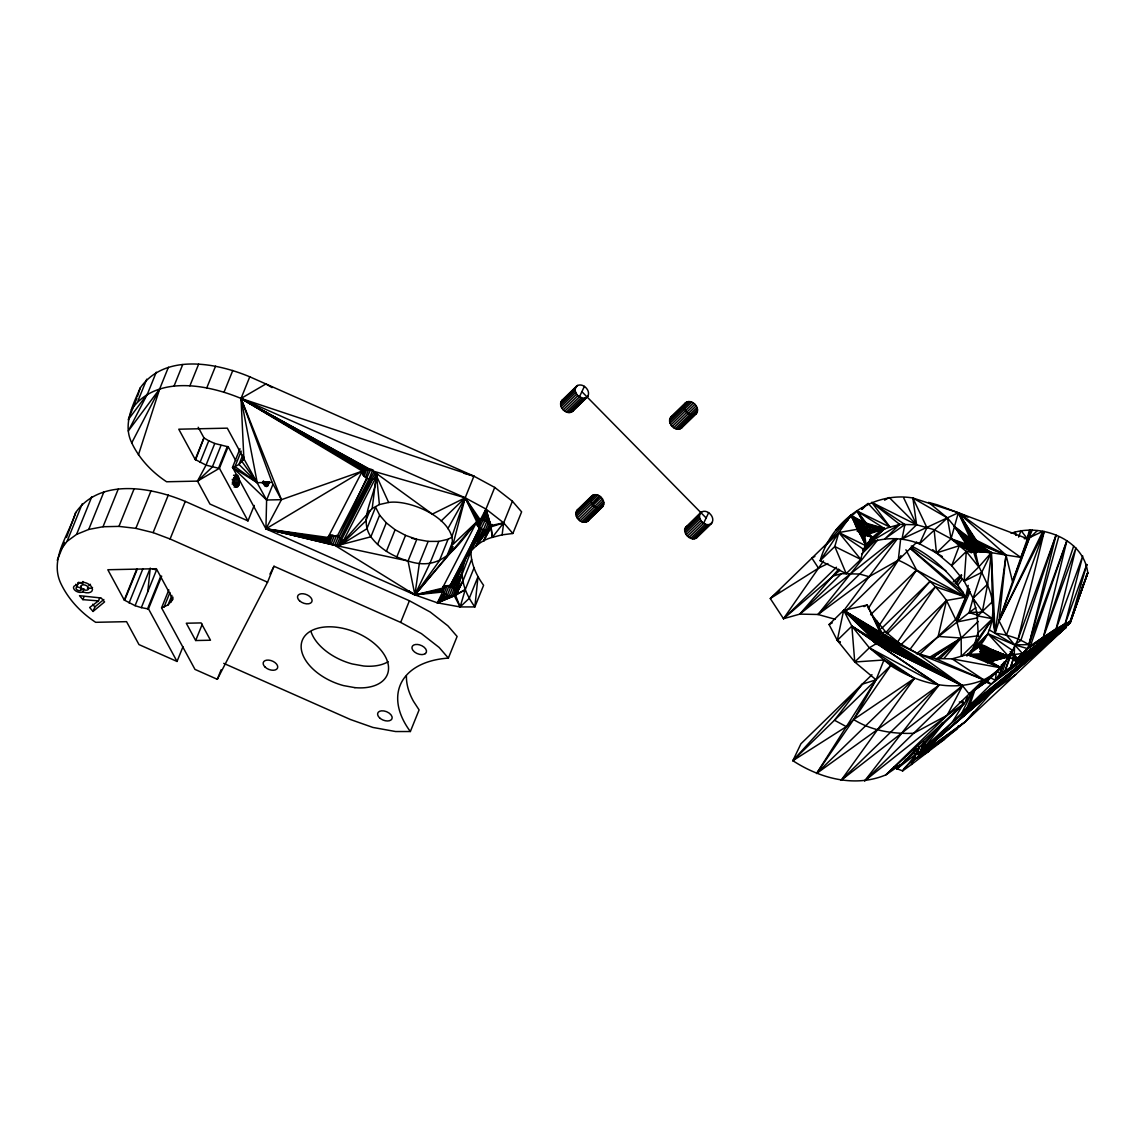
<?xml version="1.0" encoding="UTF-8"?>
<svg xmlns="http://www.w3.org/2000/svg" width="1145" height="1145" viewBox="0 0 1145 1145"><rect width="100%" height="100%" fill="white"/><g stroke="black" fill="none" stroke-linecap="round" stroke-linejoin="round"><path stroke-width="1.5" d="M240.021 448.754L232.521 467.303L265.926 528.861L414.905 594.899L437.433 602.842L444.088 593.239C439.036 589.446 445.047 584.165 449.599 586.583C460.476 567.992 469.006 543.446 492.307 537.363L490.833 525.569L485.838 520.875L485.981 509.053L494.726 487.426L473.915 476.163L249.782 376.805C216.004 362.679 164.622 353.061 140.22 387.94C133.02 405.115 122.501 424.237 131.747 442.857C139.318 458.844 151.899 472.098 166.612 481.773L197.498 481.115L219.425 468.291L247.978 520.903L254.219 505.446M234.925 476.663L238.489 476.592L236.385 475.046C232.621 477.365 232.965 484.364 236.156 487.126L238.861 485.208L238.99 477.794L233.637 477.909M485.838 520.875L480.299 519.873L476.764 521.819C456.998 546.251 442.5 572.443 408.049 560.993L334.741 545.278L265.926 528.861L266.613 499.993L272.853 484.535M77.245 585.353L78.919 582.862L84.086 582.347A8.015 4.766 22 0 1 92.459 589.575A8.015 4.766 22 0 1 83.542 592.122L82.512 591.965A5.353 3.177 22 0 1 74.425 589.775A5.353 3.177 22 0 1 76.801 585.31L78.461 582.318M1011.149 533.327C1040.834 522.735 1083.986 539.181 1087.75 572.915L1070.017 621.477L1056.191 628.748L1030.457 645.766C1019.98 638.667 1007.643 634.545 995.062 633.299L992.486 618.715L982.41 611.401L973.064 598.291L964.176 581.159L966.294 551.504L951.066 538.78L934.105 529.663L916.601 524.768L871.846 502.426L890.037 527.144L899.727 524.424L916.601 524.768L912.88 498.018C871.875 490.761 830.583 521.862 820.178 560.707L846.212 573.602L860.825 559.404C863.659 544.505 875.252 531.008 890.037 527.144L868.11 503.471L861.498 508.91M147.777 591.693L150.267 568.092L135.081 605.676L124.261 600.052L107.816 569.738L156.35 568.707L172.938 599.293L168.029 604.961L161.574 607.852L194.979 669.396L217.307 679.3L267.558 582.204L273.998 566.26L400.664 622.408L421.474 633.657L439.15 647.455L448.368 658.103A93.89 55.847 22 0 0 410.354 731.526L395.626 731.54L372.926 727.447L350.399 719.504L223.733 663.356M904.908 524.524L885.128 538.608L899.727 524.424L871.846 502.426L904.908 524.524L902.002 538.952L958.336 512.745L978.946 544.333L991.341 552.663L992.343 601.755L995.062 633.299L999.055 620.933L1006.04 555.039L958.336 512.745L912.88 498.018L926.906 527.645L919.507 543.846C902.503 536.976 883.768 536.919 866.779 543.746M868.339 608.496L898.267 560.177L900.657 538.923M978.374 636.348L976.971 613.019L982.41 611.401L987.663 584.107L991.341 552.663L979.404 546.093L978.946 544.333L971.633 551.432M512.402 501.224L521.619 511.858L512.874 533.484L503.657 522.85L491.019 526.857L492.307 537.363L502.125 534.844L503.657 522.85L512.402 501.224L494.726 487.426M445.477 585.782L437.433 602.842L455.581 595.314L456.469 591.936C461.55 579.857 461.721 566.589 467.217 554.753M371.409 470.151L364.325 469.493L362.35 471.11L281.441 499.678L265.926 528.861L334.741 545.278L339.95 545.263L372.182 508.537L376.404 474.86L373.141 471.096L241.037 398.446C207.259 384.319 155.892 374.701 131.475 409.581M1032.289 529.92L1020.739 557.4L991.341 552.663L971.948 551.275L968.727 549.099L966.58 545.85L966.537 540.869L970.144 538.365L973.579 538.88L1006.04 555.039L995.062 633.299L991.341 552.663L979.419 547.797L974.109 552.334M442.972 591.965L414.905 594.899L419.399 563.039L428.144 541.399L438.807 541.385L448.053 539.295L452.389 536.905M263.436 480.857L265.096 485.967L266.556 486.611L267.959 485.623L269.132 481.759L262.663 481.902M893.615 767.35L902.646 770.928C907.284 760.867 930.355 755.027 923.242 741.473M483.963 520.202L485.981 509.053L465.171 497.803L241.037 398.446L249.782 376.805M871.975 674.72L800.913 743.792L792.87 760.695C819.934 778.385 854.886 787.889 885.872 774.864L969.099 693.984L986.904 681.447L1000.887 667.85L1001.503 664.558M975.912 642.173L961.313 656.357L961.156 638.037L956.905 622.007L965.779 597.103L968.212 585.353M874.565 642.445L883.096 634.158L885.228 637.421L917.703 653.595L935.222 658.504L952.096 658.847L983.698 679.801C952.712 692.811 917.76 683.307 890.681 665.617L876.082 679.815L862.228 684.18L792.87 760.695L846.341 726.646L853.64 719.547L876.082 679.815L854.757 661.996L837.281 640.356L843.665 610.328L867.166 604.989L881.564 632.884L883.096 634.158L917.703 653.595L983.698 679.801C1000.945 671.614 1010.792 655.555 1018.148 638.967L1056.005 535.273L1028.94 644.606L1027.58 648.6L1015.243 660.665L1015.83 658.905L1014.212 654.511L1014.67 644.878L1006.426 635.089L999.055 620.933L1030.414 530.035L1029.183 538.436L999.055 620.933L1044.226 531.538L1018.148 638.967M444.174 585.997L442.299 590.634L414.905 594.899L408.049 560.993C393.637 556.799 379.897 549.028 370.88 536.79C358.17 518.284 375.288 496.758 376.29 477.293L376.605 476.134L388.642 502.455C414.003 498.705 470.681 526.185 446.521 556.942L414.905 594.899L334.741 545.278L338.491 536.003M968.699 654.825L973.493 648.027L988.092 633.829L1014.67 644.878L1028.94 644.606L1066.825 540.869L1043.453 636.949L1027.58 648.6L1015.243 660.665L1008.774 656.615L980.363 644.807L976.785 648.371M1010.133 651.662L1014.212 654.511L1012.266 658.447L1017.59 658.318L1027.58 648.6L1056.191 628.748L1075.942 547.94L1043.453 636.949L1073.652 546.151M1024.188 538.68L1027.265 538.651L1029.384 530.078M492.307 537.363L503.657 522.85L485.981 509.053L480.299 519.873L465.171 497.803L432.323 514.091L373.141 471.096L465.171 497.803L453.034 544.376L476.764 521.819L465.171 497.803L473.915 476.163L241.037 398.446L243.885 458.759L266.613 499.993L281.441 499.678L241.037 398.446L265.926 383.961L272.052 387.611M377.549 474.202L341.94 543.66C343.629 531.137 316.635 535.044 332.866 544.619L336.616 535.345M376.29 477.293C372.168 482.059 361.119 477.537 362.35 471.11L241.037 398.446L257.239 482.689L272.066 482.374L281.441 499.678M491.964 524.911C490.904 534.085 475.275 529.434 476.764 521.819L414.905 594.899L408.88 591.121M943.494 723.382L924.931 746.769L924.158 749.86L1070.146 622.923L1087.75 572.915L1086.133 576.064M1028.94 644.606L1058.724 536.69M967.94 517.168L958.336 512.745L951.066 538.78L936.453 552.963L916.458 542.143M916.472 653.809L969.114 612.618L973.536 596.846M1085.875 567.748L1086.777 564.528L1065.265 623.467L1015.3 660.622L1012.266 658.447M862.543 549.7L866.207 545.893L838.841 532.554L834.791 546.523L820.178 560.707L838.841 532.554L857.605 529.233C854.055 519.801 868.325 520.073 869.957 527.731C871.803 531.309 868.912 536.132 864.704 535.159C855.887 533.098 855.401 521.59 850.921 515.422L824.243 546.737L838.841 532.554L850.921 515.422L862.843 521.791L857.004 528.46M973.45 690.478L964.391 703.331L947.187 715.267L864.733 780.804L938.929 685.254L876.526 643.461C868.583 639.84 873.635 626.744 881.564 632.884L900.743 644.478L885.514 631.754L873.02 616.296M840.172 642.388L837.281 640.356L829.066 624.526L843.665 610.328L851.866 626.158L876.526 643.461C880.791 647.426 888.105 642.96 885.228 637.421L877.929 644.52M985.473 682.606L1000.887 667.85C994.833 663.284 983.269 662.626 981.394 653.766C980.463 649.573 985.287 646.667 988.851 648.585L1008.817 656.6L1014.212 654.511L1017.59 658.318M560.621 403.154L561.923 400.421L576.522 386.223C582.504 381.485 592.022 391.204 587.242 397.115L572.643 411.298C567.462 415.277 559.948 408.98 560.621 403.154L575.219 388.956L576.522 386.223M575.892 512.845L577.194 510.112L591.793 495.928C597.776 491.176 607.294 500.895 602.513 506.806L587.9 521.004C582.733 524.982 575.219 518.671 575.892 512.845L590.491 498.662L591.793 495.928M669.61 419.757L670.913 417.023L685.511 402.825C691.494 398.088 701.012 407.806 696.217 413.717L681.618 427.915C676.452 431.894 668.938 425.582 669.61 419.757L684.209 405.573L685.511 402.825M685.311 527.945C682.806 534.114 691.294 541.928 696.89 537.606L711.489 523.422C716.283 517.511 706.766 507.793 700.783 512.531L685.311 527.945L702.014 511.672M711.489 523.422C705.506 528.16 695.988 518.442 700.783 512.531M698.192 534.872L696.89 537.606M924.459 749.56L961.814 712.991L1008.902 675.063L993.946 689.705L922.24 751.735L917.045 753.31L896.707 768.968L897.637 765.762M977.028 648.442C989.881 636.634 994.375 618.701 992.343 601.755C990.053 583.592 977.83 569.351 973.694 551.775L966.294 551.504L951.695 565.702L932.703 549.714M976.971 613.019L973.064 598.291L981.651 572.486L991.341 552.663L978.116 550.53L975.683 552.849L978.989 549.299L979.404 546.093L971.189 552.878M990.955 662.597C1000.959 655.842 988.006 645.165 980.363 644.807L983.913 648.485L980.263 652.035M972.906 690.549L961.814 712.991L1001.703 673.933L1070.146 622.923L1086.777 564.528M469.98 554.452L470.924 551.275C470.91 563.741 476.377 575.405 483.605 585.295L474.86 606.922L460.133 606.936L437.433 602.842L444.174 593.31L449.169 595.987L452.833 596.33L454.379 595.987L456.254 591.35M1013.626 657.316L1010.491 667.406L1065.637 627.675L1066.968 624.426M1009.632 656.4L1004.895 671.6L1010.362 656.643M1017.089 658.432L1015.5 663.513L1010.491 667.406L1014.141 657.402M1003.206 663.198L1000 673.36L995.234 680.273L990.582 677.797M182.971 646.739L177.031 661.452L138.989 644.592L126.551 621.663L95.665 622.308C80.951 612.647 68.371 599.393 60.799 583.392C49.264 558.846 68.714 535.202 75.713 512.545C100.116 477.665 151.498 487.283 185.275 501.41L409.409 600.767L430.219 612.031L447.895 625.828L457.113 636.463L448.368 658.103M75.713 512.545L66.496 537.434M137.486 396.428L140.22 387.94M919.664 746.755L917.045 753.31L902.646 770.928L911.492 764.488L919.22 746.554M138.43 454.866L159.67 388.914L168.401 367.273M1056.005 535.273L1020.868 640.384L1014.67 644.878L989.251 629.864M974.653 690.664L969.758 705.22L1065.637 627.675L1062.689 629.507M451.874 536.676L465.171 497.803L478.753 520.216M911.492 764.488L944.196 739.513L965.607 721.507L1065.637 627.675L995.234 680.273L996.508 671.528L1001.703 673.933L1007.414 657.244M1066.825 540.869L1030.457 645.766L1015.243 660.665L1070.017 621.477L1023.902 656.128L1015.5 663.513L1017.318 658.547M334.254 535.946L331.134 543.675L265.926 528.861L327.985 537.477L362.35 471.11L265.926 528.861L328.543 541.241L330.848 534.672M471.597 559.533L462.866 581.13L456.469 591.936L455.796 590.605L470.924 551.275L469.765 554.495M898.353 765.805L896.707 768.968L913.424 753.41L914.64 750.104M993.946 689.705L965.607 721.507L918.562 755.342L917.045 753.31L919.464 746.683M923.829 742.59L918.562 755.342L1065.637 627.675L1001.703 673.933M1018.606 537.091L1020.996 530.536L1027.265 538.651L1042.866 531.352L999.055 620.933M1006.426 635.089L1044.226 531.538M1004.237 661.767L1000 673.36L1001.231 674.391L1065.637 627.675L922.24 751.735L925.489 745.824L923.099 750.905L920.194 752.523L924.044 742.618M1084.945 580.587L1087.75 572.915L1070.146 622.923L1019.565 660.193L1021.397 655.155M1056.191 628.748L1082.755 556.012L1065.265 623.467L1027.58 648.6L1014.67 644.878L1022.485 653.509L1008.945 655.14M364.067 468.634L362.235 473.543L364.11 468.906M1019.565 660.193L1021.497 655.298M990.568 676.695L986.904 681.447L969.099 693.984L962.559 685.726L878.229 644.377L938.929 685.254L816.6 773.462L876.082 679.815L883.954 659.992L869.356 647.812L851.866 626.158L837.281 640.356L840.172 642.359L837.281 640.356M973.98 690.478L966.924 707.996L1065.637 627.675L991.241 684.18L984.843 681.762M57.25 560.306L64.506 542.344M60.528 550.115L67.054 541.37L82.24 503.786M67.054 541.37L76.572 534.386L91.757 496.815M136.942 398.131L128.197 419.771L147.519 393.851L156.264 372.197M138.001 400.822L146.746 379.181M76.572 534.386L88.723 529.448L103.894 491.878M88.723 529.448L103.021 526.743L118.207 489.173M82.755 591.765L83.986 588.73M99.715 597.862L98.499 600.896L82.884 599.636L84.115 596.602M173.968 386.208L182.713 364.568M103.021 526.743L118.937 526.385L134.122 488.8M98.499 600.896L89.653 607.508L93.031 611.459L94.863 606.907L103.852 599.479M189.884 385.836L198.629 364.196M118.937 526.385L135.854 528.36L151.04 490.776M206.801 387.811L215.546 366.171M124.261 600.052L136.813 569.008M124.633 600.323L137.185 569.28M135.854 528.36L153.115 532.611L168.301 495.041M129.07 602.986L142.939 568.679M235.727 460.576L228.17 446.65L227.268 446.607L218.523 468.248L206.028 465.128L195.208 459.503L203.953 437.862L198.199 427.257M195.58 459.789L203.953 437.862M224.062 392.077L232.807 370.436M135.081 605.676L141.336 607.623L156.507 570.053L152.185 568.693M200.017 462.437L208.762 440.796L204.325 438.134M267.558 582.204L170.09 538.994L185.275 501.41M141.336 607.623L147.59 608.797L160.787 576.121M227.268 446.607L214.773 443.487L206.028 465.128L197.498 481.115L209.936 504.043L247.978 520.903M177.031 661.452L148.478 608.839L161.688 576.164M221.014 445.448L212.283 467.088L197.498 481.115M161.574 607.852L168.845 589.875M219.425 468.291L228.17 446.65M164.021 607.151L169.961 592.452M168.029 604.961L171.893 595.4M171.006 602.098L172.995 597.189M241.223 451.144L234.968 466.616L232.521 467.303L266.613 499.993M242.726 455.152L238.976 464.426L234.968 466.616L257.239 482.689L241.953 461.55L243.828 456.912M195.666 640.527L186.291 623.223L201.119 622.923L210.494 640.227L195.666 640.527L202.264 624.197M217.307 679.3L221.157 669.739M328.93 535.531L327.685 538.622L265.926 528.861L329.66 542.53L332.78 534.801M329.746 535.273L327.871 539.91L265.926 528.861M328.543 541.241L331.048 535.058M362.035 472.255L363.294 469.164M362.908 474.874L365.398 468.691M364.024 476.163L367.144 468.434M336.63 545.621L339.764 537.892M365.498 477.308L368.618 469.579M338.419 545.621L340.909 539.438M339.95 545.263L341.825 540.626M372.855 469.636L369.105 478.911L338.791 537.463L370.966 468.963M343.028 539.968L341.153 544.605L370.88 536.79L379.625 515.15L375.574 507.178L366.829 528.818L341.153 544.605L365.67 521.104L370.05 510.284M341.94 543.66L343.185 540.569M374.114 471.525L340.265 538.608L375.274 473.057M374.315 478.896L376.805 472.713M375.517 478.238L377.392 473.601M367.502 514.191L368.747 511.099M377.549 544.49L386.294 522.85L379.625 515.15M386.38 551.389L395.125 529.749L386.294 522.85M396.785 557.014L405.53 535.373L395.125 529.749M408.049 560.993L416.794 539.352L428.144 541.399M400.664 622.408L409.409 600.767M438.807 541.385L430.062 563.025L414.905 594.899L408.908 591.092M448.053 539.295L439.308 560.95L414.905 594.899L442.113 589.346L443.358 586.254M446.521 556.942L452.776 541.485M451.202 551.289L453.076 546.652M444.088 593.239L447.208 585.51M449.298 585.124L445.562 594.398L437.433 602.842L452.833 596.33L455.953 588.602M451.044 586.054L447.294 595.328L437.433 602.842L451.058 596.33L454.179 588.602M476.463 522.979L477.708 519.887M476.649 524.267L478.524 519.63M477.336 525.584L479.827 519.401M452.919 586.712L449.169 595.987L437.433 602.842M478.438 526.872L481.558 519.143M455.796 590.605L453.22 588.172L468.219 552.72M479.912 528.017L449.599 586.583L451.473 587.242L483.662 518.742M487.269 520.345L483.519 529.62L470.337 551.346L485.394 519.687M463.238 565.058L451.473 587.242L453.22 588.172L462.194 572.872C462.179 585.338 467.661 597.003 474.86 606.922L477.995 576.708L469.264 598.305L460.133 606.936L455.581 595.314L457.456 590.677M473.973 568.063L465.242 589.661L456.354 594.369L457.614 591.278M488.543 522.234L485.423 529.963L476.263 545.693L488.743 529.62L490.604 524.982M490.318 522.234L487.197 529.963L476.263 545.693L483.519 529.62M491.806 524.31L483.634 540.998L488.743 529.62M410.354 731.526L419.099 709.9L413.488 701.312A93.89 55.847 22 0 1 406.418 675.879M1017.49 658.604L1015.5 663.513L1070.146 622.923L1084.387 582.118L1082.369 586.999M977.83 617.799L956.905 622.007L970.13 591.478M920.294 653.781L956.104 618.973L969.271 589.217M958.208 726.03L956.762 729.265L914.311 759.507L928.752 751.521M454.694 589.332L462.194 572.872M584.394 386.38L579.37 396.957L564.771 411.141M708.655 512.688L703.617 523.265L689.018 537.449M900.528 645.165L946.514 600.467L965.779 597.103L969.586 589.246M456.354 594.369L462.866 581.13L456.669 593.225M945.799 736.335L944.196 739.513L914.311 759.507L965.607 721.507L973.651 712.09M147.519 393.851L128.283 431.007L159.67 388.914L131.747 442.857M269.948 574.089L273.998 566.26M337.059 536.518L367.23 478.238M341.382 539.896L372.769 479.24M476.764 521.819L442.414 588.186L414.905 594.899M917.703 653.595L962.559 685.726L947.187 715.267L913.653 733.272C892.857 734.117 871.531 730.725 853.64 719.547L914.426 678.384L869.356 647.812L854.757 661.996L851.866 626.158L872.862 638.924L843.665 610.328L879.875 631.983L873.42 639.525M82.941 581.503L82.841 582.247A4.007 2.39 22 0 0 83.07 582.948M232.521 467.303L257.239 482.689L238.976 464.426L243.885 458.759L227.297 428.158L178.763 429.203L195.208 459.503M465.972 557.844L481.644 528.961M483.634 540.998L490.718 528.002M447.824 528.689L465.171 497.803L477.551 520.889M828.293 542.172L770.299 598.534L783.495 618.701L799.797 614.121L818.031 614.479L869.098 576.694L898.267 560.177L901 555.611M963.947 703.116L952.168 722.438L924.931 746.769M965.765 700.153L967.582 697.176M1015.3 660.622L1070.017 621.477L1022.313 656.314M878.73 626.143L916.572 570.038L905.91 549.757M956.104 584.179L961.027 576.894M897.251 642.474L935.436 586.755L965.779 597.103C952.826 575.663 934.019 556.985 911.32 545.965M241.953 461.55L243.885 458.759M839.986 570.196L783.495 618.701L823.513 560.964M572.643 411.298L573.502 410.082M587.9 521.004L588.773 519.773M681.618 427.915L682.492 426.684M974.767 643.647L992.486 618.715L977.744 615.953L992.343 601.755M905.738 759.178L903.062 762.928L885.872 774.864L964.391 703.331L962.33 700.697M885.228 637.421L962.559 685.726L841.117 780.317L914.426 678.384L883.954 659.992L854.757 661.996M957.807 585.167L961.957 579.47M969.858 653.222L974.996 646.238M843.178 611.444L897.107 539.166M910.232 649.072L946.514 600.467C934.206 583.12 917.875 568.693 898.267 560.177M862.228 684.18L834.476 720.248L792.87 760.695M966.895 656.071L974.509 646.267M894.402 539.052L799.797 614.121L838.698 569.108M835.235 619.302L818.031 614.479L877.614 540.011M896.707 768.968L899.927 764.932M955.059 583.406L961.743 575.248M924.573 744.15L942.535 722.552M943.995 658.461L961.156 638.037L978.116 635.761M592.037 505.102L599.665 496.086L577.266 518.027M858.664 532.21L866.293 523.193L884.627 528.661L870.028 542.859L864.575 546.637M873.936 641.916L881.564 632.884L885.514 631.754M967.654 548.827L975.282 539.796L958.336 512.745L961.313 514.606M982.925 658.518L990.554 649.487L1008.817 656.6L990.654 661.509L967.181 654.596L952.096 658.847L1000.887 667.85L969.099 693.984L983.698 679.801L935.222 658.504M860.024 533.642L867.824 524.467L884.627 528.661L865.806 544.562M875.295 643.347L883.096 634.158M969.013 550.258L976.799 541.07L968.284 549.357M984.285 659.949L992.071 650.775L1008.817 656.6L992.171 661.08M857.075 531.094L864.604 522.277L857.147 511.085L836.322 529.605L842.062 525.627M967.139 546.437L973.579 538.88L958.336 512.745L1020.739 557.4M981.322 657.402L988.851 648.585L981.551 655.684M885.786 632.813L930.083 581.317L965.779 597.103L910.246 548.498M877.485 643.662L884.341 635.704L900.743 644.478M861.069 535.288L869.069 526.013L884.627 528.661L869.127 533.928L872.347 537.191L870.028 539.839L872.347 537.191L867.91 534.772M970.044 551.89L978.045 542.615L1006.04 555.039L1012.423 581.288L1029.183 538.436L1037.313 530.607M985.33 661.595L993.33 652.306L1008.817 656.6L988.092 633.829L970.674 653.652M872.275 638.166L878.115 631.482L843.665 610.328L872.404 637.164M965.994 545.063L971.833 538.393L958.336 512.745L961.041 515.021M981.265 654.768L987.104 648.099L980.363 644.807L985.416 648.056L980.721 653.237M978.989 549.299L975.411 552.863L978.989 549.299L991.341 552.663L978.789 566.961L964.176 581.159L951.695 565.702L959.324 545.678L970.244 550.373L951.066 538.78L947.416 517.912L928.552 502.397L937.397 504.873L1027.265 538.651M856.46 526.929L861.154 521.762L850.921 515.422L857.133 527.473M871.731 636.634L876.426 631.453L843.665 610.328L872.39 635.475M965.45 543.546L970.144 538.365L958.336 512.745M860.296 533.971L868.44 525.24L884.627 528.661L870 532.697L867.566 535.058M982.482 658.146L990.554 649.487L982.038 657.774M983.24 658.776L991.312 650.131L1008.817 656.6L994.246 659.005L990.597 662.554L994.246 659.005M876.082 644.492L884.341 635.704L875.825 643.991M866.965 534.801L870.429 531.18L884.627 528.661L857.147 511.085L862.843 521.791L856.761 527.702M881.077 645.723L885.7 640.885L962.559 685.726L864.733 780.804M974.796 552.62L979.419 547.797L974.552 552.52M990.067 662.325L994.69 657.488L1008.817 656.6L994.218 654.024L986.904 661.123M916.515 748.859L903.062 762.928L964.391 703.331L959.324 701.957M867.624 535.073L870 532.697M982.682 649.344L980.306 651.705L982.682 649.344L979.462 646.066L967.181 654.596L1000.887 667.85L990.654 661.509M882.337 645.479L885.271 642.402L962.559 685.726L879.975 644.864M561.064 401.637L577.753 385.378M560.635 404.843L575.234 390.66L575.219 388.956M561.107 406.618L575.706 392.42L575.234 390.66M561.995 408.321L576.593 394.138L575.706 392.42M563.24 409.867L577.839 395.683L582.819 398.36L587.242 397.115M566.46 412.057L581.059 397.873M568.206 412.543L582.819 398.36M584.494 398.388L569.895 412.586L586.011 397.973M571.412 412.157L588.101 395.884M670.054 418.254L686.742 401.981M677.296 412.2L688.245 401.551M576.336 511.343L593.024 495.069M683.851 407.506L689.934 401.594M589.661 499.377L594.527 494.64M669.625 421.46L684.223 407.262L684.209 405.573M575.906 514.549L596.216 494.683M684.381 409.18L691.694 402.081M670.097 423.221L684.696 409.023L684.223 407.262M590.677 502.269L597.976 495.17M576.379 516.309L590.977 502.125L590.491 498.662M670.984 424.938L693.383 402.997M686.385 412.543L694.9 404.271M672.229 426.484L686.828 412.286L691.795 414.962L696.217 413.717M592.681 505.632L601.197 497.359M578.511 519.572L593.11 505.374L598.076 508.051L602.513 506.806M687.644 414.089L696.16 405.817M673.747 427.758L688.345 413.56M593.926 507.178L602.442 498.905M580.028 520.846L594.641 506.648M689.748 414.619L697.047 407.52M675.45 428.659L690.049 414.476M596.03 507.707L603.329 500.608M581.732 521.762L596.33 507.564M677.196 429.16L697.505 409.295M678.885 429.189L693.484 414.991M693.87 414.533L697.52 410.983M583.478 522.249L603.801 502.383M680.388 428.76L697.09 412.501M585.167 522.277L603.816 504.072M586.684 521.862L603.372 505.589M699.481 515.264L684.524 529.706L684.896 531.151L699.495 516.967M685.354 532.912L699.967 518.728M686.241 534.629L700.854 520.445M687.501 536.175L702.1 521.991M690.721 538.365L705.32 524.167M692.467 538.851L707.066 524.668M694.156 538.88L708.755 524.696M695.659 538.465L712.362 522.192M862.028 509.382L868.11 503.471M859.652 522.177L857.219 524.553L859.652 522.177L850.921 515.422L857.118 525.77M857.505 525.312L861.154 521.762L857.433 525.126M857.304 529.376L864.604 522.277M857.777 531.466L866.293 523.193L857.147 511.085L890.037 527.144M859.294 532.74L867.824 524.467M860.553 534.286L869.069 526.013M862.657 534.815L869.957 527.731L884.627 528.661L870.415 529.491L863.573 535.13M864.332 535.402L870.415 529.491M866.779 534.729L870.429 531.18L865.119 535.731M783.495 618.701L836.465 567.219M869.914 539.553L872.347 537.191L866.393 535.202M799.797 614.121L841.418 573.674L859.637 574.046L869.098 576.694M861.584 554.065L875.467 540.583M818.031 614.479L896.206 538.508M902.002 538.952L916.601 524.768L903.663 497.832M845.897 611.101L916.515 542.444M919.507 543.846L947.416 517.912L966.537 540.869M870.586 614.736L916.572 570.038L965.779 597.103M968.641 538.794L966.208 541.156L968.641 538.794L954.501 526.514L966.122 544.075L951.066 538.78L968.727 549.099M965.278 543.102L970.144 538.365L954.501 526.514L966.108 542.372M871.56 636.191L876.426 631.453L871.474 635.947M965.75 544.304L971.833 538.393M872.032 637.407L878.115 631.482M881.535 628.49L930.083 581.317M966.28 545.979L973.579 538.88M872.576 639.082L879.875 631.983L867.166 604.989L863.988 606.621M966.766 548.083L975.282 539.796M873.048 641.171L881.564 632.884L876.626 620.762M969.529 550.902L978.045 542.615M886.903 633.944L935.436 586.755M973.322 552.019L979.404 546.093M879.603 645.093L885.686 639.182L962.559 685.726L881.664 644.907M880.834 645.623L885.7 640.885L880.39 645.422M973.064 598.291L987.663 584.107M914.426 678.384L816.6 773.462L890.681 665.617L883.954 659.992M939.959 658.647L978.188 621.492M841.117 780.317L938.929 685.254L869.356 647.812L876.526 643.461M980.549 652.793L985.416 648.056M981.022 654.01L987.104 648.099M987.376 662.883L994.676 655.799L1008.817 656.6M989.824 662.225L994.69 657.488L989.38 662.039M1009.346 654.224L1012.967 650.718L988.092 633.829M882.838 644.764L885.271 642.402M876.082 679.815L834.476 720.248L846.341 726.646M983.555 659.048L992.071 650.775M984.8 660.593L993.33 652.306M441.154 520.989L465.171 497.803M871.774 634.745L874.923 631.868L843.665 610.328L872.833 633.958M980.249 651.963L983.913 648.485L979.462 646.066L974.094 650.618M990.955 662.54L993.388 660.221M966.423 541.742L970.144 538.365M953.227 581.903L961.285 574.862M923.099 750.905L1065.637 627.675L961.814 712.991M937.297 658.633L961.156 638.037L938.156 636.42L946.514 600.467L956.905 622.007M862.858 550.559L873.606 541.313M779.759 590.505L770.299 598.534L818.503 568.178L827.878 563.569M1065.637 627.675L952.168 722.438L995.048 688.617M93.031 611.459L104.567 601.912L101.189 597.976L79.506 595.701L82.884 599.636M878.845 644.835L885.686 639.182M987.82 661.438L994.676 655.799M836.322 529.605L848.245 519.801M978.116 550.53L975.383 551.804L978.789 566.961L966.294 551.504L971.948 551.275L959.324 545.678L936.453 552.963L934.105 529.663M978.402 615.38L969.114 612.618L975.841 607.709M1022.442 657.674L1070.146 622.923L1023.859 655.67M1019.379 658.017L1070.017 621.477M992.1 691.508L1015.615 674.591M561.923 400.421L564.657 399.133M670.913 417.023L673.646 415.75M577.194 510.112L578.425 509.267M686.184 526.714L688.918 525.44M932.56 657.674L961.156 638.037L929.468 657.387M932.602 657.516L961.156 638.037M899.727 524.424L866.922 543.904M455.581 595.314L465.242 589.661L460.133 606.936L454.379 595.987M884.584 500.165L889.25 497.531L916.601 524.768M814.882 556.427L811.905 558.102L818.503 568.178M372.182 508.537L379.396 504.544L388.642 502.455M829.066 624.526L832.243 622.894M964.176 581.159L981.651 572.486M833.259 575.964L841.418 573.674M503.657 522.85L490.833 525.569L485.981 509.053L482.074 519.873L485.981 509.053L490.16 524.238M502.125 534.844L512.874 533.484M1009.589 654.94L1014.212 654.511L1009.017 654.84M969.114 612.618L977.014 612.117M985.516 660.064L967.181 654.596L981.394 653.766L979.462 646.066L981.809 650.56M913.424 753.41L917.045 753.31M233.566 475.247L237.13 475.161M234.281 475.762L237.859 475.69M232.206 479.383L239.348 479.24M232.378 480.957L239.505 480.8M232.349 482.546L239.477 482.389M232.12 484.049L239.262 483.891M262.434 483.405L268.903 483.262M233.508 485.323L238.861 485.208M263.651 484.693L268.502 484.578M234.739 486.324L238.303 486.253M264.724 485.695L267.959 485.623M234.067 487.026L237.645 486.94M147.59 608.797L148.478 608.839M983.999 658.79L967.181 654.596L981.866 655.541M976.885 551.389L991.341 552.663L977.816 550.745M977.501 550.96L991.341 552.663M967.181 654.596L982.739 657.244M411.556 538.222L416.794 539.352L405.53 535.373M872.347 537.191L864.704 535.159L866.207 545.893L858.492 530.951M1016.746 659.162L1015.83 658.905L1016.145 659.749M463.696 473.2L473.915 476.163M153.115 532.611L170.09 538.994M978.946 544.333L1006.04 555.039M208.762 440.796L214.773 443.487M966.58 545.85L951.066 538.78L967.482 547.553M883.167 644.478L962.559 685.726L884.842 643.003M988.965 661.466L1000.887 667.85M884.398 643.619L962.559 685.726M369.534 469.493L241.037 398.446L272.066 482.374M367.645 469.149L241.037 398.446L363.122 470.166M365.87 469.149L241.037 398.446L364.325 469.493M912.88 498.018L947.416 517.912M936.453 552.963L942.364 556.542M972.577 600.252L975.497 602.055M873.764 640.642L851.866 626.158L875.009 642.188M911.134 547.296L945.956 570.926M863.716 549.428L838.841 532.554L860.825 559.404L834.791 546.523L846.212 573.602M874.308 632.298L843.665 610.328L873.692 632.741M986.961 681.003L991.241 684.18M379.668 717.915L381.056 719.003A7.643 4.537 22 0 0 392.162 717.829L391.962 716.541A7.643 4.537 22 0 0 381.428 710.845A7.643 4.537 22 0 0 379.582 717.843M910.49 548.341L963.432 592.58M967.41 539.639L954.501 526.514L966.967 540.254M858.421 523.036L850.921 515.422L857.562 524.253M581.875 391.676L706.136 517.969M92.616 604.274L94.863 606.907M686.828 412.286L684.696 409.023M576.593 394.138L577.839 395.683M593.11 505.374L590.977 502.125M859.738 532.497L866.207 545.893L862.958 534.672M1016.173 534.844L1014.942 532.253L1015.987 535.359M860.496 533.126L866.207 545.893L861.269 533.77M979.462 646.066L981.379 652.077M489.044 522.964L485.981 509.053L487.57 521.805M376.605 476.134L379.396 504.544M388.155 661.724A45.829 27.251 22 0 1 363.638 666.004L352.288 663.957A45.829 27.251 22 0 1 311.068 631.782M77.173 586.083A5.353 3.177 22 0 1 75.642 584.308M92.545 587.585A8.015 4.766 22 0 1 87.378 588.115M90.426 584.293A4.007 2.39 22 0 1 88.866 585.539M78.103 583.048A2.676 1.589 22 0 1 78.948 582.59L79.535 582.533A2.676 1.589 22 0 1 82.812 584.322M81.037 586.154L81.009 586.798A4.007 2.39 22 0 0 83.227 589.389L84.172 589.818A4.007 2.39 22 0 0 88.58 588.845A4.007 2.39 22 0 0 85.446 585.195L84.444 584.923A4.007 2.39 22 0 0 81.338 585.61L81.037 586.154M977.887 632.899L973.493 648.027L992.486 618.715L977.887 632.899M925.074 744.479L922.655 751.106L925.16 744.45M874.923 631.868L872.49 634.244L874.923 631.868M425.439 653.552L424.237 654.224A7.643 4.537 22 0 1 412.83 650.203A7.643 4.537 22 0 1 417.567 644.478L419.456 644.821A7.643 4.537 22 0 1 425.439 653.552M80.551 590.419L80.064 590.591A2.676 1.589 22 0 1 76.5 589.317A2.676 1.589 22 0 1 77.101 587.142L77.688 587.084A2.676 1.589 22 0 1 80.665 588.415A2.676 1.589 22 0 1 80.551 590.419M354.893 687.644L343.543 685.597A45.829 27.251 22 0 1 305.815 634.86A45.829 27.251 22 0 1 379.138 648.099A45.829 27.251 22 0 1 354.893 687.644M265.153 667.134A7.643 4.537 22 0 0 277.433 668.265A7.643 4.537 22 0 0 268.789 660.121A7.643 4.537 22 0 0 265.153 667.134M299.518 600.767A7.643 4.537 22 0 0 311.784 601.898A7.643 4.537 22 0 0 303.139 593.754A7.643 4.537 22 0 0 299.518 600.767"/></g></svg>
